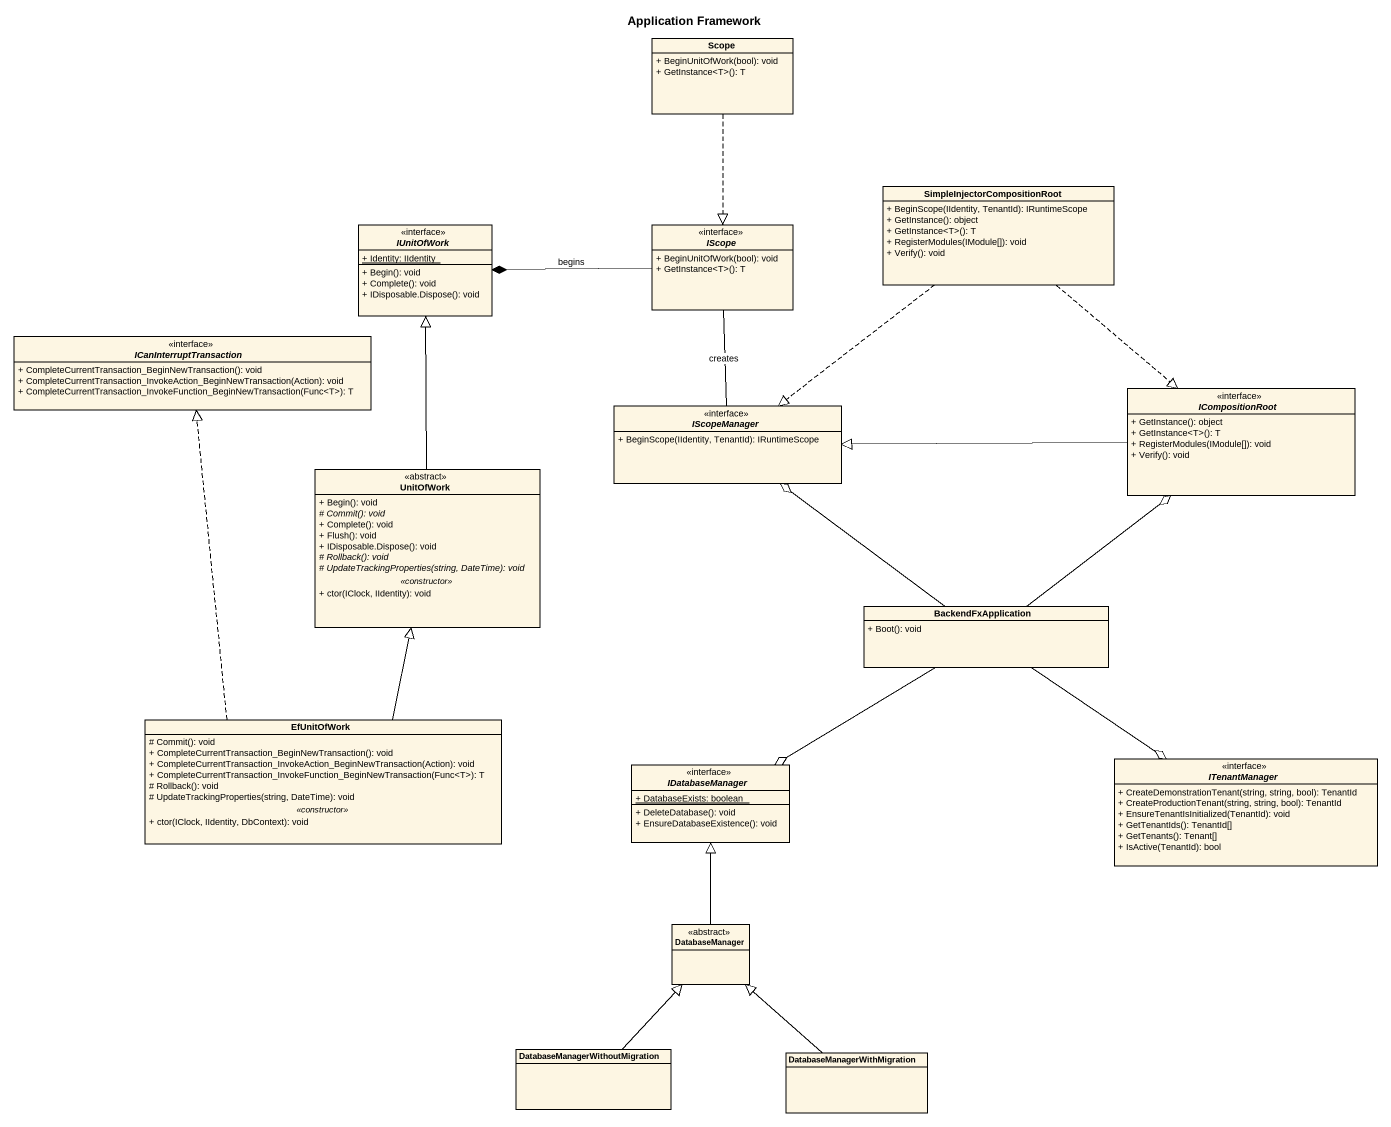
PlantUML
@startuml
title Application Framework
hide circle
hide empty members
skinparam classAttributeIconSize 0
class Scope {
  + BeginUnitOfWork(bool): void
  + GetInstance<T>(): T
}
class "SimpleInjectorCompositionRoot" as SimpleInjectorCompositionRoo {
  + BeginScope(IIdentity, TenantId): IRuntimeScope
  + GetInstance(): object
  + GetInstance<T>(): T
  + RegisterModules(IModule[]): void
  + Verify(): void
}
interface IUnitOfWork {
  {static} + Identity: IIdentity
  + Begin(): void
  + Complete(): void
  + IDisposable.Dispose(): void
}
interface IScope {
  + BeginUnitOfWork(bool): void
  + GetInstance<T>(): T
}
interface ICanInterruptTransaction {
  + CompleteCurrentTransaction_BeginNewTransaction(): void
  + CompleteCurrentTransaction_InvokeAction_BeginNewTransaction(Action): void
  + CompleteCurrentTransaction_InvokeFunction_BeginNewTransaction(Func<T>): T
}
interface ICompositionRoot {
  + GetInstance(): object
  + GetInstance<T>(): T
  + RegisterModules(IModule[]): void
  + Verify(): void
}
interface IScopeManager {
  + BeginScope(IIdentity, TenantId): IRuntimeScope
}
class UnitOfWork <<abstract>> {
  + Begin(): void
  {abstract} # Commit(): void
  + Complete(): void
  + Flush(): void
  + IDisposable.Dispose(): void
  {abstract} # Rollback(): void
  {abstract} # UpdateTrackingProperties(string, DateTime): void
  .. <<constructor>> ..
  + ctor(IClock, IIdentity): void
}
class BackendFxApplication {
  + Boot(): void
}
class EfUnitOfWork {
  # Commit(): void
  + CompleteCurrentTransaction_BeginNewTransaction(): void
  + CompleteCurrentTransaction_InvokeAction_BeginNewTransaction(Action): void
  + CompleteCurrentTransaction_InvokeFunction_BeginNewTransaction(Func<T>): T
  # Rollback(): void
  # UpdateTrackingProperties(string, DateTime): void
  .. <<constructor>> ..
  + ctor(IClock, IIdentity, DbContext): void
}
interface IDatabaseManager {
  {static} + DatabaseExists: boolean
  + DeleteDatabase(): void
  + EnsureDatabaseExistence(): void
}
interface ITenantManager {
  + CreateDemonstrationTenant(string, string, bool): TenantId
  + CreateProductionTenant(string, string, bool): TenantId
  + EnsureTenantIsInitialized(TenantId): void
  + GetTenantIds(): TenantId[]
  + GetTenants(): Tenant[]
  + IsActive(TenantId): bool
}
class DatabaseManager <<abstract>>
class "DatabaseManagerWithoutMigration" as DatabaseManagerWithoutMigrat
class DatabaseManagerWithMigration
Scope ..|> IScope
SimpleInjectorCompositionRoo ..|> ICompositionRoot
SimpleInjectorCompositionRoo ..|> IScopeManager
IScope -left-* IUnitOfWork : begins
ICompositionRoot -left-|> IScopeManager
IScopeManager -up- IScope : creates
UnitOfWork -up-|> IUnitOfWork
BackendFxApplication -up-o ICompositionRoot
BackendFxApplication -up-o IScopeManager
BackendFxApplication --o IDatabaseManager
BackendFxApplication --o ITenantManager
EfUnitOfWork .up.|> ICanInterruptTransaction
EfUnitOfWork -up-|> UnitOfWork
DatabaseManager -up-|> IDatabaseManager
DatabaseManagerWithoutMigrat -up-|> DatabaseManager
DatabaseManagerWithMigration -up-|> DatabaseManager
@enduml
